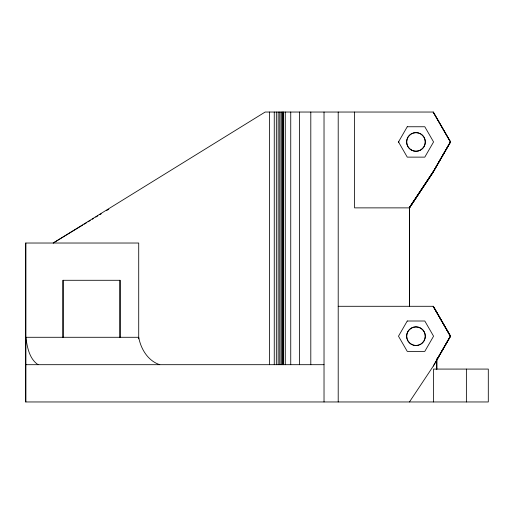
<?xml version="1.0" encoding="UTF-8"?>
<svg xmlns="http://www.w3.org/2000/svg" width="514" height="514" viewBox="0 0 514 514"><rect width="100%" height="100%" fill="white"/><g stroke="black" fill="none" stroke-linecap="round" stroke-linejoin="round"><path stroke-width="0.77" d="M82.709 225.087L53.205 243.026L265.153 112.039L433.296 112.039L450.508 141.941L433.296 171.843L409.452 207.707L409.452 306.293L409.414 207.874L433.296 171.843L450.56 141.941L433.173 112.039L450.386 141.941L433.173 171.843L409.285 207.952M436.778 359.839L450.386 336.195L433.173 306.293L450.437 336.195L433.296 366.096L409.452 401.961M409.285 207.874L433.173 171.843L450.437 141.941M436.784 359.839L450.437 336.195L433.296 306.293L338.206 306.293M433.296 366.096L450.56 336.195L433.296 306.293M409.401 207.952L433.296 171.843M409.337 207.707L433.173 171.843M84.078 224.252L86.821 222.588M88.196 221.752L90.252 220.5M92.308 219.247L93.683 218.411M95.739 217.159L97.801 215.912M99.857 214.659L101.232 213.824M106.719 210.489L108.775 209.237M25.822 364.689L324.026 364.689M159.764 364.689C147.968 360.873 140.81 348.967 138.716 337.287L25.822 337.287C27.216 347.085 29.253 358.746 38.055 364.689M466.378 369.078L466.378 401.961M436.855 358.9L436.855 369.078M436.733 359.068L436.733 369.393M433.495 401.961L433.495 369.078L488.3 369.078L488.3 401.961L25.7 401.961L25.7 243.026L138.716 243.026L138.716 338.854M409.452 207.707L409.452 306.293L409.414 207.874L354.576 207.874L354.576 112.039M398.768 141.466L398.768 142.417M338.206 112.039L338.206 401.961M324.026 112.039L324.026 401.961M310.803 112.039L310.803 364.689M299.456 112.039L299.456 364.689M290.744 112.039L290.744 364.689M285.27 112.039L285.27 364.689M282.925 112.039L282.925 364.689M282.128 112.039L282.128 364.689M281.068 112.039L281.068 364.689M279.744 112.039L279.744 364.689M278.164 112.039L278.164 364.689M276.333 112.039L276.333 364.689M274.258 112.039L274.258 364.689M269.413 112.039L269.413 364.689M120.083 337.621L120.083 280.291L62.965 280.291L62.965 337.621M119.961 280.291L119.961 337.621M63.087 280.291L63.087 337.621M25.822 243.026L25.822 401.961M407.261 126.752L398.491 141.941L407.261 157.13L424.802 157.13L433.565 141.941L424.802 126.752L407.261 126.752M407.261 321.006L398.491 336.195L407.261 351.383L424.802 351.383L433.565 336.195L424.802 321.006L407.261 321.006M283.452 364.689L283.452 112.039L283.4 364.689M409.324 148.533A9.316 9.316 0 0 0 424.911 144.357A9.316 9.316 0 0 0 413.5 132.946A9.316 9.316 0 0 0 409.324 148.533M411.251 344.264A9.316 9.316 0 0 0 425.226 336.195A9.316 9.316 0 0 0 411.251 328.125A9.316 9.316 0 0 0 411.251 344.264M411.373 344.264A9.316 9.316 0 0 0 425.348 336.195A9.316 9.316 0 0 0 411.373 328.125A9.316 9.316 0 0 0 411.373 344.264M411.373 150.011A9.316 9.316 0 0 0 425.348 141.941A9.316 9.316 0 0 0 411.373 133.871A9.316 9.316 0 0 0 411.373 150.011"/></g></svg>
